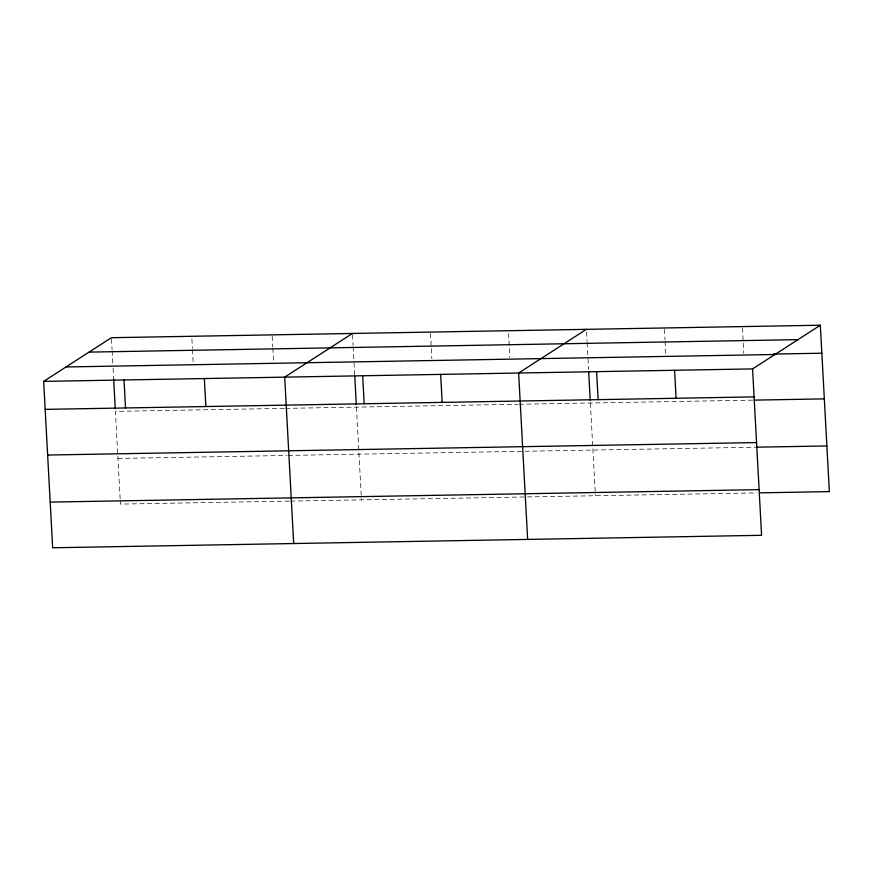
<?xml version="1.0" encoding="UTF-8"?>
<svg xmlns="http://www.w3.org/2000/svg" width="873" height="873" viewBox="0 0 873 873"><rect width="100%" height="100%" fill="white"/><g stroke="black" fill="none" stroke-linecap="round" stroke-linejoin="round"><path stroke-width="0.65" stroke-dasharray="4.37 3.27" d="M284.271 408.389L115.411 411.358L120.136 498.723M285.624 408.368L517.776 404.286M519.129 404.254L753.072 400.14M117.953 458.423L286.813 455.455M288.177 455.422L755.614 447.205M289.29 501.124L120.43 504.092L120.212 500.065M290.654 501.102L756.749 492.896M742.432 327.932L743.796 353.249M664.451 329.296L665.03 339.968M665.095 341.299L665.815 354.624M586.536 332.002L587.049 341.332M587.114 342.663L587.835 355.998M587.987 358.672L588.566 369.421M590.388 403.01L595.408 495.733M508.555 333.377L509.854 357.373M430.509 333.421L431.873 358.738M352.517 334.785L353.096 345.457M353.172 346.788L353.892 360.113M354.034 362.786L354.689 374.877M356.435 407.124L361.466 499.858M272.18 336.203L272.758 346.865M272.823 348.196L273.555 361.531M191.907 338.953L192.409 348.283M192.486 349.615L193.206 362.939M111.493 339.03L112.071 349.691M112.137 351.022L112.857 364.357M113.075 368.373L113.665 379.122"/><path stroke-width="1.31" d="M820.336 325.225L752.57 368.908L761.583 535.302L52.664 547.775L43.65 381.381L111.417 337.698L820.336 325.225L829.35 491.619L759.434 492.852M352.452 333.453L284.685 377.136L293.699 543.53M586.394 329.339L518.627 373.022L527.641 539.416M89.057 352.114L797.977 339.641M773.456 354.067L821.853 353.216M66.01 366.966L774.929 354.493M43.65 381.381L752.57 368.908M45.167 409.372L754.086 396.899M754.414 400.118L824.33 398.885M47.644 455.04L756.564 442.567M756.967 447.172L826.873 445.95M50.187 502.106L759.106 489.633M674.589 370.272L676.106 398.263M596.608 371.647L598.125 399.638M588.708 372.105L590.235 400.314M440.647 374.397L442.164 402.388M362.666 375.761L364.183 403.752M354.765 376.219L356.293 404.439M204.337 378.555L205.853 406.545M123.999 379.962L125.516 407.953M113.665 379.122L115.258 408.673"/></g></svg>
